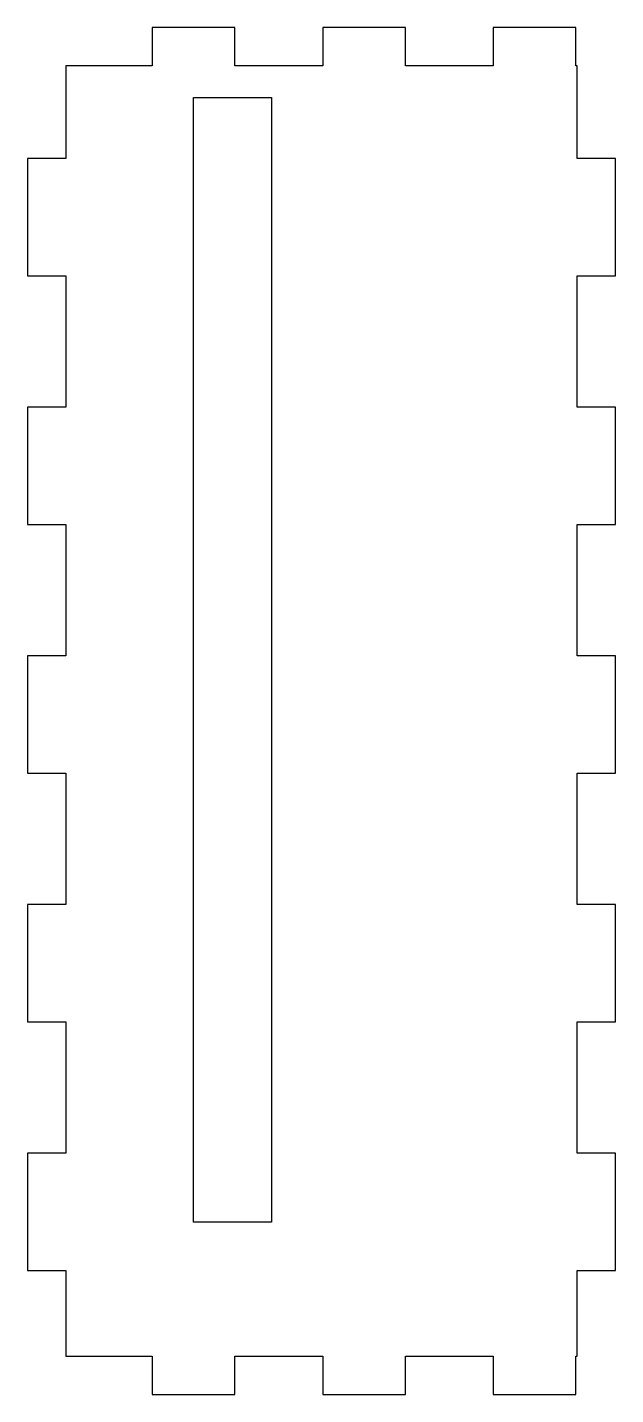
# Model space of a CAD drawing. Header units: metres. Extents: x -11 to 35, y -4 to 104.
import ezdxf

# ---------------------------------------------------------------- set-up
doc = ezdxf.new("R2010")
doc.units = ezdxf.units.M

msp = doc.modelspace()

# ---------------------------------------------------------------- linework, layer by layer
for p, q in [((5.23332, 103.5), (-1.23332, 103.5)), ((-1.23332, 103.5), (-1.23332, 100.5)), ((5.23332, 100.5), (5.23332, 103.5)), ((18.5667, 103.5), (12.1, 103.5)), ((12.1, 103.5), (12.1, 100.5)), ((18.5667, 100.5), (18.5667, 103.5)), ((31.9, 103.5), (25.4333, 103.5)), ((25.4333, 103.5), (25.4333, 100.5)), ((31.9, 100.5), (31.9, 103.5)), ((-1.23332, 100.5), (-8, 100.5)), ((-8, 100.5), (-8, 93.2273)), ((12.1, 100.5), (5.23332, 100.5)), ((25.4333, 100.5), (18.5667, 100.5)), ((32, 100.5), (31.9, 100.5)), ((32, 93.2273), (32, 100.5)), ((2, 10), (2, 98)), ((2, 98), (8.09999, 98)), ((8.09999, 98), (8.09999, 10)), ((-8, 93.2273), (-11, 93.2273)), ((-11, 93.2273), (-11, 84.0455)), ((35, 93.2273), (32, 93.2273)), ((35, 84.0455), (35, 93.2273)), ((-11, 84.0455), (-8, 84.0455)), ((-8, 84.0455), (-8, 73.7727)), ((32, 73.7727), (32, 84.0455)), ((32, 84.0455), (35, 84.0455)), ((-8, 73.7727), (-11, 73.7727)), ((-11, 73.7727), (-11, 64.5909)), ((35, 73.7727), (32, 73.7727)), ((35, 64.5909), (35, 73.7727)), ((-11, 64.5909), (-8, 64.5909)), ((-8, 64.5909), (-8, 54.3182)), ((32, 54.3182), (32, 64.5909)), ((32, 64.5909), (35, 64.5909)), ((-8, 54.3182), (-11, 54.3182)), ((-11, 54.3182), (-11, 45.1364)), ((35, 54.3182), (32, 54.3182)), ((35, 45.1364), (35, 54.3182)), ((-11, 45.1364), (-8, 45.1364)), ((-8, 45.1364), (-8, 34.8636)), ((32, 34.8636), (32, 45.1364)), ((32, 45.1364), (35, 45.1364)), ((-8, 34.8636), (-11, 34.8636)), ((-11, 34.8636), (-11, 25.6818)), ((35, 34.8636), (32, 34.8636)), ((35, 25.6818), (35, 34.8636)), ((-11, 25.6818), (-8, 25.6818)), ((-8, 25.6818), (-8, 15.4091)), ((32, 15.4091), (32, 25.6818)), ((32, 25.6818), (35, 25.6818)), ((-8, 15.4091), (-11, 15.4091)), ((-11, 15.4091), (-11, 6.22726)), ((35, 15.4091), (32, 15.4091)), ((35, 6.22726), (35, 15.4091)), ((8.09999, 10), (2, 10)), ((-11, 6.22726), (-8, 6.22726)), ((-8, 6.22726), (-8, -0.5)), ((32, -0.5), (32, 6.22726)), ((32, 6.22726), (35, 6.22726)), ((-8, -0.5), (-1.23332, -0.5)), ((-1.23332, -0.5), (-1.23332, -3.5)), ((5.23332, -0.5), (12.1, -0.5)), ((5.23332, -3.5), (5.23332, -0.5)), ((12.1, -0.5), (12.1, -3.5)), ((18.5667, -3.5), (18.5667, -0.5)), ((18.5667, -0.5), (25.4333, -0.5)), ((25.4333, -0.5), (25.4333, -3.5)), ((31.9, -3.5), (31.9, -0.5)), ((31.9, -0.5), (32, -0.5)), ((-1.23332, -3.5), (5.23332, -3.5)), ((12.1, -3.5), (18.5667, -3.5)), ((25.4333, -3.5), (31.9, -3.5))]:
    msp.add_line(p, q)

doc.saveas('drawing.dxf')
